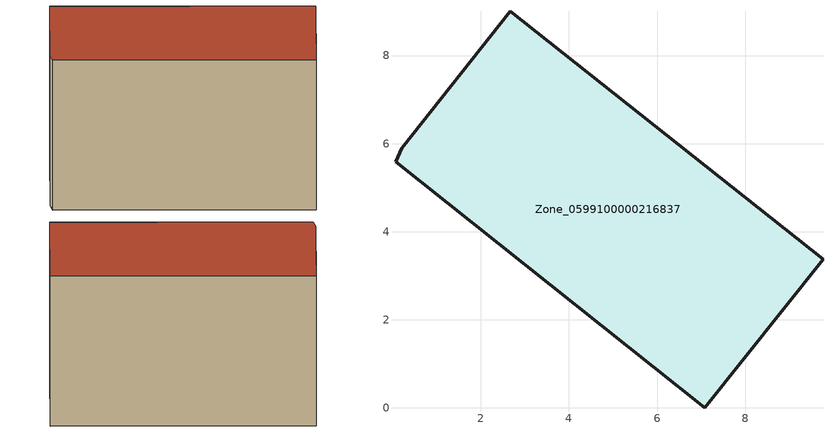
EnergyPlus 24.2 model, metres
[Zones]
Zone_0599100000216837
 floor ground (C_G): 0.06,5.59 0.2,5.9 2.67,9.01 9.77,3.37 7.09,0 z0.51
 wall outside (C_F): 7.09,0 9.77,3.37 2.67,9.01 0.2,5.9 0.06,5.59 7.09,0 z0.51:6.16
 roof outside (C_R): 0.2,5.9 0.06,5.59 7.09,0 9.77,3.37 2.67,9.01 z6.16
[BUILDING]
Pand.0599100000216837: North Axis=0; Terrain=City; Loads Convergence Tolerance Value=0.04; Temperature Convergence Tolerance Value=0.4; Solar Distribution=FullExterior; Maximum Number of Warmup Days=25; Minimum Number of Warmup Days=1
[Site:Location]
Rotterdam.The.Hague.AP_ZH_NLD Design_Conditions: Latitude=51.96; Longitude=4.45; Time Zone=1; Elevation=-4.5
[SITE:GROUNDTEMPERATURE:BUILDINGSURFACE]
18, 18, 18, 18, 18, 18, 18, 18, 18, 18, 18, 18
[MATERIAL] Thermal Absorptance=0.9; Solar Absorptance=0.7; Visible Absorptance=0.7
Name | Roughness | Thickness | Conductivity | Density | Specific Heat
G.TI.1946-1964 | MediumSmooth | 0.15 | 1 | 540 | 1210
F.TI.1946-1964 | Rough | 0.3 | 0.857143 | 1920 | 840
R.TI.1946-1964 | MediumRough | 0.2 | 0.277778 | 1500 | 1000
[CONSTRUCTION]
C_G: G.TI.1946-1964
C_F: F.TI.1946-1964
C_R: R.TI.1946-1964
[ZONE]
Zone_0599100000216837: Type=1; Multiplier=1; Ceiling Height=Autocalculate; Volume=Autocalculate; Floor Area=autocalculate; Part of Total Floor Area=Yes
[ZONEINFILTRATION:DESIGNFLOWRATE]
Infil_Zone_0599100000216837: Zone or ZoneList or Space or SpaceList=Zone_0599100000216837; Schedule=AlwaysOn; Design Flow Rate Calculation Method=Flow/Area; Flow Rate per Floor Area=0.003; Constant Term Coefficient=1; Temperature Term Coefficient=0; Velocity Term Coefficient=0; Velocity Squared Term Coefficient=0
[HVACTEMPLATE:ZONE:IDEALLOADSAIRSYSTEM]
Zone_0599100000216837: Maximum Heating Supply Air Temperature=50; Minimum Cooling Supply Air Temperature=13; Maximum Heating Supply Air Humidity Ratio=0.0156; Minimum Cooling Supply Air Humidity Ratio=0.0077; Heating Limit=NoLimit; Cooling Limit=NoLimit; Dehumidification Control Type=ConstantSensibleHeatRatio; Cooling Sensible Heat Ratio=0.7; Dehumidification Setpoint=60; Humidification Control Type=None; Humidification Setpoint=30; Outdoor Air Method=None; Outdoor Air Flow Rate per Person=0.00944; Outdoor Air Flow Rate per Zone Floor Area=0; Outdoor Air Flow Rate per Zone=0; Demand Controlled Ventilation Type=None; Outdoor Air Economizer Type=NoEconomizer; Heat Recovery Type=None; Sensible Heat Recovery Effectiveness=0.7; Latent Heat Recovery Effectiveness=0.65
[ZONECONTROL:THERMOSTAT]
ThermostatControl_Zone_0599100000216837: Zone or ZoneList=Zone_0599100000216837; Control Type Schedule=DualSetpointControlType; Control 1=Thermostat_Zone_0599100000216837; Temperature Difference Between Cutout And Setpoint=0
[THERMOSTATSETPOINT:DUALSETPOINT]
Thermostat_Zone_0599100000216837: Heating Setpoint Temperature Schedule=HeatingSetpoint_Zone_0599100000216837; Cooling Setpoint Temperature Schedule=CoolingSetpoint_Zone_0599100000216837
[SCHEDULE:COMPACT]
HeatingSetpoint_Zone_0599100000216837: Through: 12/31, For: AllDays, Until: 24:00, 21
CoolingSetpoint_Zone_0599100000216837: Through: 12/31, For: AllDays, Until: 24:00, 24
DualSetpointControlType: Through: 12/31, For: AllDays, Until: 24:00, 4
AlwaysOn: Through: 12/31, For: AllDays, Until: 24:00, 1
